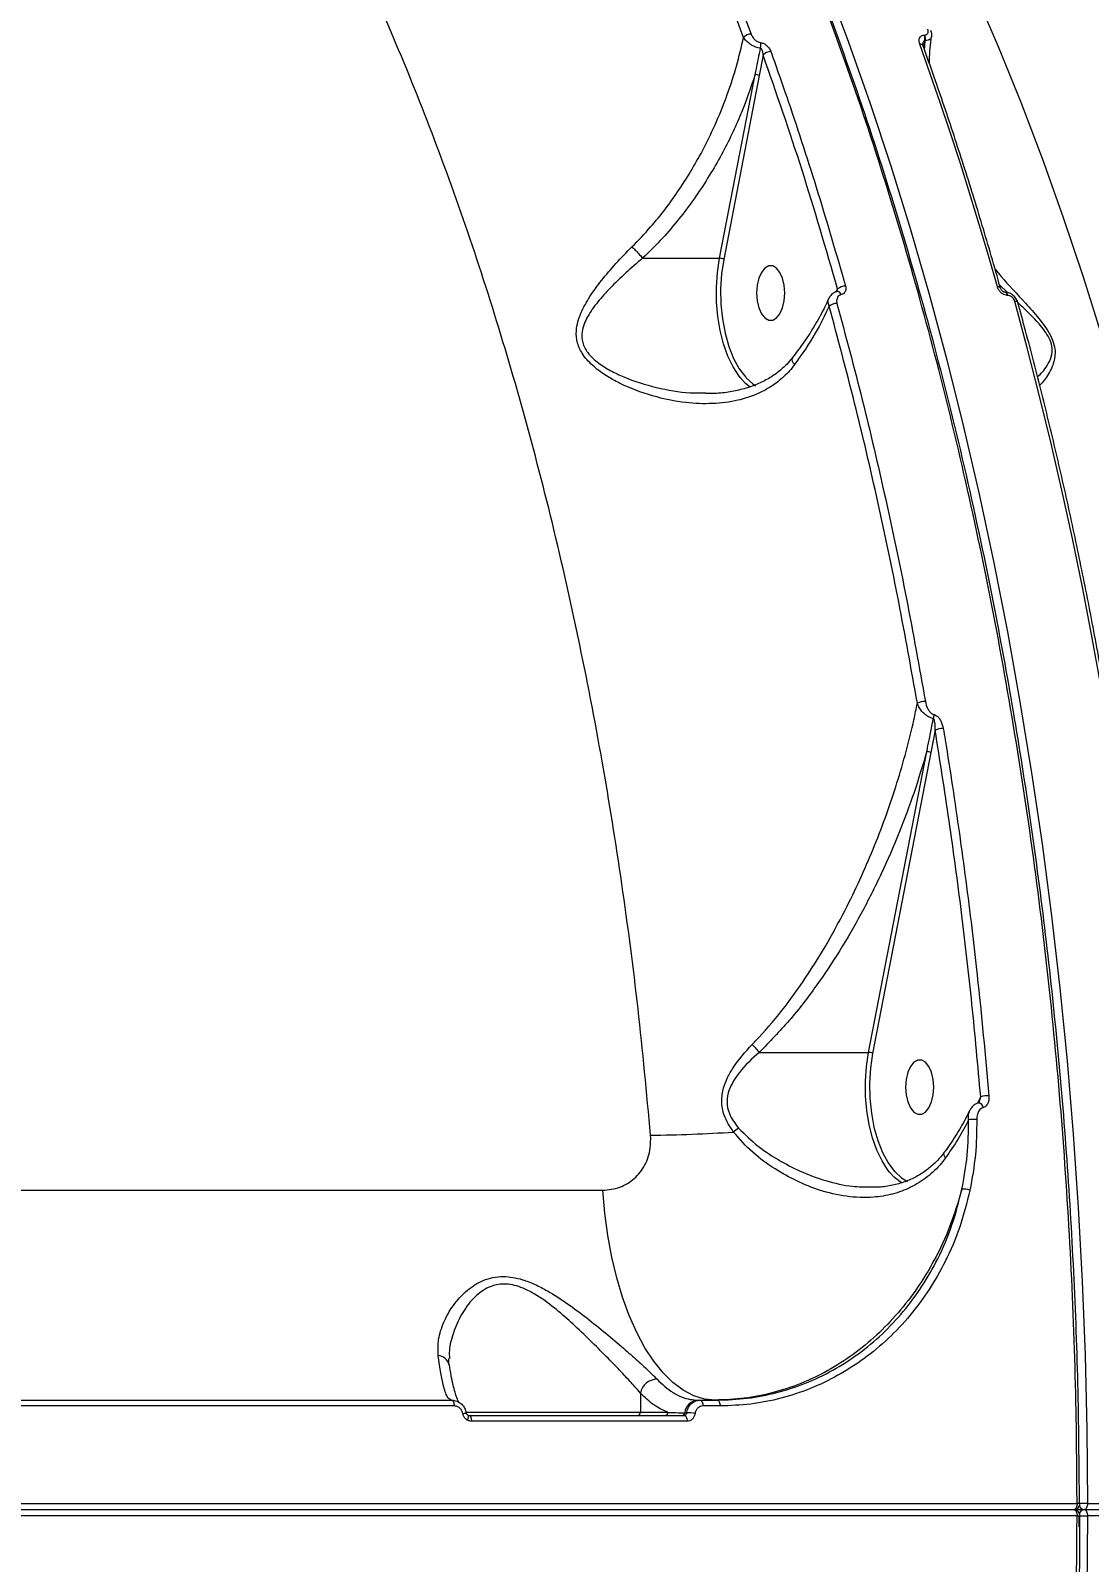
# Model space of a CAD drawing. Header units: millimetres. Extents: x -11024 to 8278, y -7837 to 5770.
# Drawn here: x 2858.8 to 3032.7, y 1054.5 to 1306.3 of the extents above; entities that cross this region are included whole.
import ezdxf

# ---------------------------------------------------------------- set-up
doc = ezdxf.new("R2010")
doc.units = ezdxf.units.MM
for name, color, linetype in [('DIKOM_ОБЪЕКТ', 7, 'Continuous'), ('DIKOM_РАЗМЕР_ЗОНА', 7, 'Continuous'), ('DIKOM_РАЗМЕР_ОБЪЕКТА', 7, 'Continuous')]:
    doc.layers.add(name, color=color, linetype=linetype)
doc.styles.add('style1', font='arial.ttf', dxfattribs={"width": 0.8})
doc.dimstyles.new('1-50', dxfattribs={"dimtxt": 300, "dimasz": 200, "dimexe": 100, "dimexo": 0, "dimgap": 100, "dimtad": 1, "dimtxsty": 'style1', "dimcen": 200, "dimclrd": 7, "dimclre": 7, "dimclrt": 7, "dimadec": 1, "dimazin": 2, "dimtfac": 1, "dimtmove": 0, "dimatfit": 2, "dimfxl": 0, "dimlwd": 25, "dimlwe": 18, "dimarcsym": 0})

# ---------------------------------------------------------------- blocks, each defined once
blk = doc.blocks.new('*D9')
at = {"layer": 'Defpoints', "color": 0, "transparency": 16777216}
for p in [(3740.68, 3707.51), (-8191.56, -3797.25), (-1076.12, -3797.25)]:
    blk.add_point(p, dxfattribs=at)
at = {"layer": 'DIKOM_РАЗМЕР_ОБЪЕКТА', "color": 7, "lineweight": 18, "transparency": 16777216}
for p, q in [((3740.68, 3707.51), (-8291.56, 3707.51)), ((-1076.12, -3797.25), (-8291.56, -3797.25))]:
    blk.add_line(p, q, dxfattribs=at)
at = {"layer": 'DIKOM_РАЗМЕР_ОБЪЕКТА', "color": 7, "lineweight": 25, "transparency": 16777216}
blk.add_line((-8191.56, 3507.51), (-8191.56, -3597.25), dxfattribs=at)
at = {"layer": 'DIKOM_РАЗМЕР_ОБЪЕКТА', "color": 7, "transparency": 16777216}
for points in [[(-8224.9, 3507.51), (-8158.23, 3507.51), (-8191.56, 3707.51)], [(-8224.9, -3597.25), (-8158.23, -3597.25), (-8191.56, -3797.25)]]:
    blk.add_solid(points, dxfattribs=at)
at = {"layer": 'DIKOM_РАЗМЕР_ОБЪЕКТА', "color": 7, "transparency": 16777216, "insert": (-8444.74, -44.87), "char_height": 300, "attachment_point": 5, "rotation": 90, "style": 'style1'}
blk.add_mtext('7500', dxfattribs=at)
blk = doc.blocks.new('*D11')
at = {"layer": 'Defpoints', "color": 0, "transparency": 16777216}
for p in [(3316.13, 5770.14), (-10574.15, -5797.25), (-1580.09, -5797.25)]:
    blk.add_point(p, dxfattribs=at)
at = {"layer": 'DIKOM_РАЗМЕР_ЗОНА', "color": 7, "lineweight": 18, "transparency": 16777216}
for p, q in [((3316.13, 5770.14), (-10674.15, 5770.14)), ((-1580.09, -5797.25), (-10674.15, -5797.25))]:
    blk.add_line(p, q, dxfattribs=at)
at = {"layer": 'DIKOM_РАЗМЕР_ЗОНА', "color": 7, "lineweight": 25, "transparency": 16777216}
blk.add_line((-10574.15, 5570.14), (-10574.15, -5597.25), dxfattribs=at)
at = {"layer": 'DIKOM_РАЗМЕР_ЗОНА', "color": 7, "transparency": 16777216}
for points in [[(-10607.49, 5570.14), (-10540.82, 5570.14), (-10574.15, 5770.14)], [(-10607.49, -5597.25), (-10540.82, -5597.25), (-10574.15, -5797.25)]]:
    blk.add_solid(points, dxfattribs=at)
at = {"layer": 'DIKOM_РАЗМЕР_ЗОНА', "color": 7, "transparency": 16777216, "insert": (-10827.33, -172.99), "char_height": 300, "attachment_point": 5, "rotation": 90, "style": 'style1'}
blk.add_mtext('11500', dxfattribs=at)

msp = doc.modelspace()

# ---------------------------------------------------------------- linework, layer by layer
at = {"layer": 'DIKOM_ОБЪЕКТ', "color": 7, "linetype": 'Continuous', "lineweight": 15}
for p, q in [((3005.697, 1304.678), (3005.503, 1303.572)), ((3005.63, 1305.577), (3005.718, 1305.577)), ((3005.663, 1303.12), (3005.785, 1304.678)), ((3005.785, 1304.678), (3005.697, 1304.678)), ((2979.142, 1302.281), (2978.503, 1298.921)), ((3005.417, 1303.812), (3005.414, 1303.822)), ((2971.991, 1268.878), (2977.834, 1299.097)), ((2978.503, 1298.921), (2972.66, 1268.702)), ((2959.338, 1268.878), (2971.991, 1268.878)), ((3019.304, 1263.245), (3017.982, 1264.516)), ((2991.182, 1263.4), (2991.373, 1263.844)), ((2991.342, 1263.411), (2991.33, 1263.408)), ((3018.88, 1263.301), (3018.852, 1263.301)), ((3019.333, 1262.776), (3019.305, 1262.776)), ((3007.397, 1191.294), (3006.698, 1187.635)), ((2996.461, 1138.337), (3006.028, 1187.811)), ((3006.698, 1187.635), (2997.131, 1138.162)), ((2978.509, 1138.337), (2996.461, 1138.337)), ((3014.434, 1129.997), (3014.884, 1131.046)), ((2474.154, 1115.673), (2952.812, 1115.673)), ((2996.787, 1116.23), (2997.016, 1116.222)), ((2826.564, 1081.171), (2927.944, 1081.171)), ((2958.965, 1082.323), (2958.965, 1079.171)), ((2968.504, 1081.171), (2968.782, 1081.171)), ((2968.782, 1081.171), (2971.614, 1081.171)), ((2928.373, 1080.211), (2826.91, 1080.211)), ((2930.226, 1079.171), (2958.965, 1079.171)), ((2930.345, 1079.087), (2930.351, 1079.084)), ((2930.785, 1078.671), (2966.196, 1078.671)), ((2958.965, 1079.171), (2963.494, 1079.171)), ((2966.268, 1079.087), (2966.596, 1079.087)), ((2972.08, 1080.211), (2969.245, 1080.211)), ((2966.658, 1077.705), (2931.217, 1077.705)), ((2409.384, 1063.171), (3030.207, 1063.171)), ((2409.385, 1064.173), (3030.722, 1064.173)), ((3030.207, 1063.171), (3031.922, 1063.171)), ((3031.922, 1063.171), (3446.791, 1063.171)), ((3032.437, 1064.173), (3447.306, 1064.173)), ((3030.722, 1062.168), (2409.385, 1062.168)), ((3031.061, 1060.367), (3031.065, 1062.171)), ((3447.306, 1062.168), (3032.437, 1062.168))]:
    msp.add_line(p, q, dxfattribs=at)
at = {"layer": 'DIKOM_ОБЪЕКТ', "color": 7, "linetype": 'Continuous', "lineweight": 15, "flags": 128}
for points in [[(2958.766, 1398.931), (2963.31, 1393.992), (2968.46, 1388.013), (2973.515, 1381.732), (2978.468, 1375.154), (2983.316, 1368.287), (2988.053, 1361.135), (2992.676, 1353.706), (2997.18, 1346.007), (3001.562, 1338.045), (3005.816, 1329.827), (3009.939, 1321.361), (3013.927, 1312.654), (3017.776, 1303.716), (3021.484, 1294.553), (3025.045, 1285.176), (3028.458, 1275.592), (3031.718, 1265.81), (3034.824, 1255.84)], [(2989.514, 1314.29), (2993.194, 1304.415), (2996.725, 1294.337), (3000.104, 1284.064), (3003.328, 1273.605), (3006.394, 1262.968), (3009.3, 1252.164), (3012.043, 1241.2), (3014.621, 1230.087), (3017.032, 1218.832), (3019.274, 1207.447), (3021.345, 1195.94), (3023.243, 1184.321), (3024.966, 1172.601), (3026.514, 1160.788), (3027.884, 1148.893), (3029.076, 1136.925), (3030.089, 1124.896), (3030.921, 1112.815), (3031.573, 1100.691), (3032.043, 1088.536), (3032.331, 1076.36), (3032.437, 1064.173)], [(3017.623, 1264.193), (3016.159, 1269.323), (3014.658, 1274.413), (3013.12, 1279.463), (3011.546, 1284.469), (3009.936, 1289.433), (3008.291, 1294.353), (3006.611, 1299.227), (3004.895, 1304.056)], [(2975.44, 1249.202), (2975.185, 1249.527), (2974.204, 1251.039), (2973.349, 1252.813), (2972.637, 1254.812), (2972.084, 1256.992), (2971.702, 1259.306), (2971.5, 1261.704), (2971.48, 1264.133), (2971.645, 1266.542), (2971.991, 1268.878)], [(2972.66, 1268.702), (2972.312, 1266.309), (2972.159, 1263.84), (2972.205, 1261.355), (2972.449, 1258.914), (2972.885, 1256.575), (2973.502, 1254.396), (2974.285, 1252.429), (2975.216, 1250.721), (2976.272, 1249.314), (2976.36, 1249.217)], [(2978.075, 1263.171), (2978.169, 1261.903), (2978.443, 1260.738), (2978.875, 1259.77), (2979.43, 1259.077), (2980.063, 1258.717), (2980.722, 1258.717), (2981.355, 1259.077), (2981.91, 1259.77), (2982.342, 1260.738), (2982.616, 1261.903), (2982.71, 1263.171), (2982.616, 1264.438), (2982.342, 1265.604), (2981.91, 1266.571), (2981.355, 1267.264), (2980.722, 1267.625), (2980.063, 1267.625), (2979.43, 1267.264), (2978.875, 1266.571), (2978.443, 1265.604), (2978.169, 1264.438), (2978.075, 1263.171)], [(2991.98, 1262.906), (2991.872, 1263.1), (2991.744, 1263.255), (2991.604, 1263.361), (2991.461, 1263.413), (2991.342, 1263.411)], [(3034.645, 1198.625), (3033.17, 1206.758), (3031.609, 1214.83), (3029.963, 1222.838), (3028.232, 1230.779), (3026.419, 1238.65), (3024.522, 1246.446), (3022.543, 1254.165), (3020.483, 1261.804)], [(3020.993, 1261.597), (3020.989, 1261.611), (3020.945, 1261.677), (3020.87, 1261.731), (3020.765, 1261.771), (3020.635, 1261.795), (3020.483, 1261.804)], [(2977.026, 1247.688), (2976.268, 1248.312), (2975.44, 1249.202)], [(2976.36, 1249.217), (2977.428, 1248.242), (2977.886, 1247.929)], [(2999.911, 1118.662), (2999.655, 1118.987), (2998.675, 1120.498), (2997.82, 1122.272), (2997.108, 1124.271), (2996.555, 1126.451), (2996.173, 1128.765), (2995.97, 1131.163), (2995.951, 1133.593), (2996.116, 1136.002), (2996.461, 1138.337)], [(2997.131, 1138.162), (2996.783, 1135.768), (2996.63, 1133.3), (2996.676, 1130.814), (2996.92, 1128.373), (2997.356, 1126.034), (2997.973, 1123.855), (2998.756, 1121.888), (2999.687, 1120.181), (3000.743, 1118.773), (3000.831, 1118.676)], [(3002.546, 1132.63), (3002.64, 1131.362), (3002.914, 1130.197), (3003.346, 1129.229), (3003.901, 1128.537), (3004.534, 1128.176), (3005.193, 1128.176), (3005.826, 1128.537), (3006.381, 1129.229), (3006.813, 1130.197), (3007.087, 1131.362), (3007.181, 1132.63), (3007.087, 1133.898), (3006.813, 1135.063), (3006.381, 1136.031), (3005.826, 1136.723), (3005.193, 1137.084), (3004.534, 1137.084), (3003.901, 1136.723), (3003.346, 1136.031), (3002.914, 1135.063), (3002.64, 1133.898), (3002.546, 1132.63)], [(3014.563, 1130.058), (3014.617, 1130.065), (3014.62, 1130.065)], [(3001.898, 1116.882), (3000.739, 1117.772), (2999.911, 1118.662)], [(3000.831, 1118.676), (3001.899, 1117.701), (3002.839, 1117.12)], [(2971.274, 1081.171), (2969.496, 1081.353), (2967.734, 1081.898), (2966.005, 1082.802), (2964.324, 1084.055), (2962.706, 1085.647), (2961.166, 1087.563), (2959.718, 1089.785), (2958.376, 1092.294), (2957.152, 1095.066), (2956.056, 1098.075), (2955.099, 1101.296), (2954.289, 1104.697), (2953.634, 1108.249), (2953.14, 1111.919), (2952.812, 1115.673)], [(2927.944, 1081.171), (2928.026, 1081.152), (2928.104, 1081.098), (2928.177, 1081.011), (2928.242, 1080.892), (2928.295, 1080.747), (2928.336, 1080.581), (2928.362, 1080.4), (2928.373, 1080.211)], [(2968.782, 1081.171), (2968.87, 1081.152), (2968.955, 1081.098), (2969.034, 1081.011), (2969.103, 1080.892), (2969.161, 1080.747), (2969.205, 1080.581), (2969.233, 1080.4), (2969.245, 1080.211)], [(2971.614, 1081.171), (2971.703, 1081.152), (2971.788, 1081.098), (2971.867, 1081.011), (2971.937, 1080.892), (2971.995, 1080.747), (2972.039, 1080.581), (2972.068, 1080.4), (2972.08, 1080.211)], [(2930.575, 1078.731), (2930.628, 1078.695), (2930.665, 1078.633), (2930.686, 1078.549), (2930.689, 1078.444), (2930.675, 1078.321), (2930.644, 1078.184), (2930.597, 1078.038), (2930.535, 1077.886)], [(2930.785, 1078.671), (2930.868, 1078.652), (2930.947, 1078.598), (2931.021, 1078.509), (2931.086, 1078.39), (2931.139, 1078.244), (2931.18, 1078.077), (2931.206, 1077.895), (2931.217, 1077.705)], [(2966.196, 1078.671), (2966.284, 1078.652), (2966.369, 1078.598), (2966.448, 1078.509), (2966.517, 1078.39), (2966.575, 1078.244), (2966.618, 1078.077), (2966.646, 1077.895), (2966.658, 1077.705)], [(3030.722, 1064.173), (3030.712, 1063.978), (3030.683, 1063.79), (3030.635, 1063.616), (3030.571, 1063.464), (3030.493, 1063.34), (3030.404, 1063.247), (3030.308, 1063.19), (3030.207, 1063.171)], [(3030.207, 1063.171), (3030.308, 1063.151), (3030.404, 1063.094), (3030.493, 1063.002), (3030.571, 1062.877), (3030.635, 1062.725), (3030.683, 1062.552), (3030.712, 1062.364), (3030.722, 1062.168)], [(3032.437, 1064.173), (3032.427, 1063.978), (3032.398, 1063.79), (3032.351, 1063.616), (3032.287, 1063.464), (3032.209, 1063.34), (3032.119, 1063.247), (3032.023, 1063.19), (3031.922, 1063.171)], [(3031.922, 1063.171), (3032.023, 1063.151), (3032.119, 1063.094), (3032.209, 1063.002), (3032.287, 1062.877), (3032.351, 1062.725), (3032.398, 1062.552), (3032.427, 1062.364), (3032.437, 1062.168)], [(3032.437, 1062.168), (3032.331, 1049.981)]]:
    msp.add_lwpolyline(points, dxfattribs=at)
at = {"layer": 'DIKOM_ОБЪЕКТ', "color": 7, "linetype": 'Continuous', "lineweight": 15}
for centre, radius, start, end in [((2977.194, 1304), 1.743, 90.82964, 136.85722), ((3003.917, 1304.997), 1.808, 349.81569, 18.70297), ((3004.002, 1304.997), 1.811, 349.84116, 18.67749), ((2976.653, 1303.983), 2.139, 344.44732, 9.20294), ((2980.428, 1301.118), 1.734, 90.49479, 137.87218), ((3004.976, 1303.543), 0.52, 32.46975, 98.90846), ((2977.849, 1297.79), 1.307, 59.9403, 90.64691), ((2972.004, 1267.567), 1.311, 59.99298, 90.60425), ((2992.672, 1262.321), 2.002, 89.9909, 130.47246), ((3017.716, 1263.69), 0.511, 35.13345, 100.45397), ((3018.718, 1262.725), 0.589, 4.97364, 77.57497), ((3018.737, 1262.721), 0.598, 5.31038, 75.81499), ((2991.281, 1259.394), 2.062, 90.22937, 128.62835), ((3005.785, 1193.065), 2.957, 89.8246, 116.14638), ((3005.048, 1193.912), 2.184, 341.3741, 358.86257), ((3008.71, 1188.629), 2.971, 89.53187, 116.23199), ((3006.042, 1186.5), 1.311, 59.96607, 90.593), ((2996.476, 1137.028), 1.31, 59.97181, 90.62542), ((3016.203, 1125.757), 5.451, 89.62096, 104.00337), ((3014.318, 1129.142), 0.971, 5.83541, 71.87525), ((3003.716, 1087.267), 48.07, 126.52554, 127.8083), ((3013.825, 1122.717), 4.608, 84.7826, 101.47167), ((2958.039, 1370.801), 246.09, 270.60868, 273.77645), ((3012.064, 1112.903), 2.965, 69.22603, 95.06172), ((2925.489, 1086.398), 2.148, 14.82836, 83.31326), ((2961.757, 1081.761), 2.848, 91.08019, 168.61335), ((2968.599, 1078.827), 2.345, 92.32153, 173.63797), ((2929.459, 1081.731), 2.793, 276.9311, 288.64131), ((2958.487, 1079.148), 0.478, 272.90477, 2.67855), ((2963.017, 1079.148), 0.478, 272.90604, 2.70726), ((2965.802, 1079.139), 0.469, 272.31133, 353.64074), ((2966.696, 1072.936), 6.152, 78.21016, 90.92533), ((3030.207, 1064.171), 1, 270, 0.07043), ((3030.207, 1062.171), 1, 359.92957, 90), ((3030.887, 1032.804), 31.369, 89.41583, 90.30289), ((3032.312, 741.038), 323.135, 89.97791, 90.2212), ((3031.962, 1062.302), 0.869, 92.65892, 163.2092), ((3031.963, 1064.039), 0.87, 196.91493, 267.32315), ((3030.852, 1107.953), 45.785, 269.83697, 270.44444), ((3032.466, 1473.479), 411.31, 269.80487, 269.99601)]:
    msp.add_arc(centre, radius, start, end, dxfattribs=at)
for points, knots in [([(3030.722, 1064.173), (3030.693, 1068.751), (3030.616, 1081.086), (3029.94, 1101.153), (3028.533, 1124.277), (3026.44, 1147.436), (3023.653, 1170.549), (3020.16, 1193.533), (3016.039, 1215.882), (3011.32, 1237.535), (3006.043, 1258.446), (3000.123, 1278.956), (2993.552, 1298.975), (2986.337, 1318.419), (2978.639, 1336.86), (2970.494, 1354.259), (2961.95, 1370.6), (2952.866, 1386.149), (2943.253, 1400.816), (2933.131, 1414.527), (2922.845, 1426.834), (2912.453, 1437.773), (2902.01, 1447.401), (2891.223, 1456.027), (2880.106, 1463.51), (2870.373, 1469.121), (2864.329, 1471.717), (2862.149, 1472.653)], [0, 0, 0, 0, 0.0243023, 0.065474, 0.1066777, 0.1478492, 0.1902168, 0.2326193, 0.2749866, 0.3161585, 0.357362, 0.3985338, 0.4409013, 0.4833035, 0.5256711, 0.5668429, 0.6080463, 0.6492182, 0.6915858, 0.7339878, 0.7763554, 0.816045, 0.8557626, 0.895452, 0.9362088, 0.9769962, 1, 1, 1, 1]), ([(2960.654, 1124.725), (2960.007, 1131.665), (2958.712, 1145.55), (2956.016, 1166.071), (2952.75, 1186.487), (2948.84, 1206.701), (2944.302, 1226.643), (2939.232, 1245.872), (2933.658, 1264.339), (2927.624, 1282.013), (2921.028, 1299.181), (2913.87, 1315.761), (2906.162, 1331.679), (2898.072, 1346.59), (2889.634, 1360.465), (2880.893, 1373.301), (2871.707, 1385.302), (2862.09, 1396.39), (2852.065, 1406.505), (2841.845, 1415.428), (2831.47, 1423.157), (2820.98, 1429.713), (2810.21, 1435.202), (2799.187, 1439.545), (2787.94, 1442.746), (2776.709, 1444.576), (2768.845, 1445.325), (2764.77, 1445.132), (2764.391, 1445.115)], [0, 0, 0, 0, 0.0392431, 0.0785159, 0.1177588, 0.1581425, 0.1985589, 0.2389425, 0.2781875, 0.3174626, 0.3567077, 0.3970917, 0.4375085, 0.4778925, 0.5171659, 0.5564698, 0.5957433, 0.6361546, 0.6765987, 0.7170099, 0.7563482, 0.7957164, 0.8350549, 0.8755303, 0.9160385, 0.9565143, 0.9959508, 1, 1, 1, 1]), ([(2949.235, 1391.398), (2950.496, 1389.509), (2954.963, 1382.809), (2962.19, 1370.243), (2970.876, 1353.79), (2979.031, 1336.379), (2986.662, 1318.1), (2993.76, 1298.982), (3000.309, 1279.095), (3006.28, 1258.533), (3011.644, 1237.391), (3016.077, 1217.097), (3019.699, 1197.803), (3022.638, 1179.622), (3025.151, 1161.201), (3027.254, 1142.366), (3028.924, 1123.141), (3030.132, 1103.557), (3030.901, 1083.883), (3031.01, 1070.739), (3031.064, 1064.171)], [0, 0, 0, 0, 0.02464174, 0.08736884, 0.14999482, 0.21242456, 0.27485417, 0.33748108, 0.40020752, 0.46293456, 0.52556125, 0.58799095, 0.6385767, 0.68921561, 0.73985365, 0.79043949, 0.84280107, 0.89521955, 0.94763883, 1, 1, 1, 1]), ([(2946.957, 1372.389), (2949.714, 1367.32), (2955.227, 1357.181), (2962.981, 1340.857), (2970.372, 1323.8), (2974.903, 1311.762), (2977.168, 1305.743)], [0, 0, 0, 0, 0.2485944, 0.4971898, 0.7485971, 1, 1, 1, 1]), ([(2975.922, 1305.192), (2973.687, 1311.131), (2969.218, 1323.009), (2961.88, 1339.977), (2954.122, 1356.341), (2948.56, 1366.573), (2945.779, 1371.69)], [0, 0, 0, 0, 0.24859456, 0.49718977, 0.74859333, 1, 1, 1, 1]), ([(2957.59, 1270.77), (2958.624, 1271.839), (2961.442, 1274.752), (2965.505, 1280.154), (2969.007, 1286.057), (2971.529, 1291.346), (2973.319, 1295.856), (2974.828, 1300.479), (2975.557, 1303.621), (2975.922, 1305.192)], [0, 0, 0, 0, 0.1128032, 0.3073779, 0.5062367, 0.628031, 0.7498299, 0.8749185, 1, 1, 1, 1]), ([(2978.714, 1303.41), (2978.462, 1303.459), (2977.969, 1303.556), (2977.202, 1303.926), (2976.503, 1304.435), (2976.102, 1304.893), (2975.947, 1305.15), (2975.922, 1305.192)], [0, 0, 0, 0, 0.22339495, 0.43765349, 0.68500994, 0.94887104, 1, 1, 1, 1]), ([(2977.168, 1305.743), (2977.266, 1305.533), (2977.439, 1305.164), (2977.87, 1304.727), (2978.314, 1304.433), (2978.614, 1304.361), (2978.764, 1304.325)], [0, 0, 0, 0, 0.3292788, 0.5797302, 0.7886215, 1, 1, 1, 1]), ([(3004.895, 1304.056), (3004.885, 1304.084), (3004.814, 1304.291), (3004.757, 1304.647), (3004.825, 1305.058), (3005.004, 1305.348), (3005.27, 1305.539), (3005.51, 1305.565), (3005.63, 1305.577)], [0, 0, 0, 0, 0.0391709, 0.2872556, 0.4951766, 0.6710038, 0.8352871, 1, 1, 1, 1]), ([(3005.697, 1304.678), (3005.675, 1304.675), (3005.631, 1304.669), (3005.549, 1304.611), (3005.462, 1304.481), (3005.396, 1304.302), (3005.377, 1304.17), (3005.369, 1304.116)], [0, 0, 0, 0, 0.10308154, 0.20456847, 0.45403193, 0.77811765, 1, 1, 1, 1]), ([(3005.718, 1305.577), (3005.796, 1305.585), (3005.952, 1305.601), (3006.124, 1305.724), (3006.236, 1305.909), (3006.276, 1306.168), (3006.238, 1306.393), (3006.192, 1306.524), (3006.186, 1306.543)], [0, 0, 0, 0, 0.1673364, 0.3344655, 0.5091357, 0.7131053, 0.9577343, 1, 1, 1, 1]), ([(3006.807, 1305.366), (3006.8, 1305.294), (3006.782, 1305.118), (3006.58, 1304.903), (3006.25, 1304.727), (3005.941, 1304.694), (3005.785, 1304.678)], [0, 0, 0, 0, 0.1875591, 0.457513, 0.7258276, 1, 1, 1, 1]), ([(3006.456, 1300.886), (3006.459, 1301.083), (3006.484, 1302.562), (3006.657, 1304.063), (3006.808, 1305.366)], [0, 0, 0, 0, 0.1329342, 1, 1, 1, 1]), ([(3006.823, 1305.37), (3006.826, 1305.383), (3006.879, 1305.581), (3006.839, 1305.911), (3006.722, 1306.196), (3006.679, 1306.303)], [0, 0, 0, 0, 0.0412497, 0.6436433, 1, 1, 1, 1]), ([(2977.834, 1299.097), (2977.9, 1299.409), (2978.202, 1300.844), (2978.489, 1302.283), (2978.714, 1303.41)], [0, 0, 0, 0, 0.2174524, 1, 1, 1, 1]), ([(2979.142, 1302.281), (2979.128, 1302.44), (2979.103, 1302.715), (2979, 1303.061), (2978.89, 1303.27), (2978.791, 1303.375), (2978.737, 1303.399), (2978.714, 1303.41)], [0, 0, 0, 0, 0.3756554, 0.6516179, 0.8443368, 0.9348767, 1, 1, 1, 1]), ([(2978.764, 1304.325), (2978.923, 1304.286), (2979.237, 1304.209), (2979.704, 1303.895), (2980.114, 1303.462), (2980.327, 1303.084), (2980.404, 1302.875), (2980.413, 1302.852)], [0, 0, 0, 0, 0.214734, 0.4260082, 0.6817606, 0.964195, 1, 1, 1, 1]), ([(2991.373, 1263.844), (2989.47, 1270.401), (2985.661, 1283.534), (2981.317, 1296.026), (2979.142, 1302.281)], [0, 0, 0, 0, 0.4992731, 1, 1, 1, 1]), ([(2980.413, 1302.852), (2980.608, 1302.304), (2981.586, 1299.563), (2984.235, 1291.919), (2988.219, 1279.724), (2991.187, 1269.46), (2992.672, 1264.323)], [0, 0, 0, 0, 0.0441421, 0.2207237, 0.6100197, 1, 1, 1, 1]), ([(3005.428, 1303.816), (3005.407, 1303.866), (3005.353, 1303.995), (3005.363, 1304.109), (3005.362, 1304.109), (3005.361, 1304.108)], [0, 0, 0, 0, 0.3302107, 0.849195, 1, 1, 1, 1]), ([(3018.134, 1263.984), (3017.631, 1265.755), (3016.175, 1270.89), (3013.656, 1279.272), (3010.529, 1289.068), (3007.767, 1297.235), (3006.026, 1302.107), (3005.414, 1303.822)], [0, 0, 0, 0, 0.1293248, 0.3750444, 0.6207778, 0.866516, 1, 1, 1, 1]), ([(2977.834, 1299.097), (2977.049, 1296.804), (2975.469, 1292.185), (2972.099, 1285.305), (2967.886, 1278.532), (2963.507, 1272.987), (2960.447, 1269.971), (2959.338, 1268.878)], [0, 0, 0, 0, 0.206182, 0.4154267, 0.6401068, 0.8696024, 1, 1, 1, 1]), ([(2984.301, 1251.396), (2984.233, 1251.308), (2983.632, 1250.517), (2982.335, 1249.141), (2980.184, 1247.544), (2977.718, 1246.316), (2974.608, 1245.355), (2970.819, 1244.877), (2966.083, 1245.079), (2960.893, 1246.134), (2956.523, 1247.779), (2953.377, 1249.52), (2951.281, 1251.023), (2949.553, 1252.824), (2948.53, 1254.924), (2948.328, 1257.308), (2949.102, 1259.902), (2950.625, 1262.612), (2952.602, 1265.314), (2954.923, 1268.045), (2956.697, 1269.858), (2957.59, 1270.77)], [0, 0, 0, 0, 0.0056299, 0.0501947, 0.0960214, 0.1433432, 0.1917776, 0.2623061, 0.3349973, 0.4257372, 0.5191901, 0.5587298, 0.5987853, 0.6438223, 0.6799324, 0.716075, 0.7691293, 0.8232017, 0.8784504, 0.9388524, 1, 1, 1, 1]), ([(2957.59, 1270.77), (2957.622, 1270.739), (2957.846, 1270.53), (2958.282, 1270.095), (2958.869, 1269.455), (2959.176, 1269.073), (2959.329, 1268.881)], [0, 0, 0, 0, 0.0544551, 0.3767707, 0.6883634, 1, 1, 1, 1]), ([(2959.329, 1268.881), (2959.328, 1268.88), (2958.372, 1268.104), (2956.545, 1266.468), (2954.074, 1264.088), (2951.914, 1261.728), (2950.239, 1259.376), (2949.277, 1257.109), (2949.356, 1254.996), (2950.338, 1253.15), (2952.043, 1251.619), (2954.104, 1250.351), (2957.246, 1248.891), (2961.602, 1247.534), (2966.18, 1246.732), (2968.876, 1246.739), (2969.728, 1246.742)], [0, 0, 0, 0, 0.0001177, 0.0884787, 0.1768431, 0.2547055, 0.3323507, 0.404167, 0.4511127, 0.4979209, 0.5584854, 0.6144422, 0.6705265, 0.8043354, 0.9381969, 1, 1, 1, 1]), ([(2959.338, 1268.878), (2959.336, 1268.878), (2959.334, 1268.878), (2959.331, 1268.88), (2959.33, 1268.881), (2959.329, 1268.881)], [0, 0, 0, 0, 0.4610784, 0.8162047, 1, 1, 1, 1]), ([(3017.242, 1267.108), (3017.575, 1266.704), (3019.07, 1264.887), (3021.609, 1262.239), (3024.081, 1259.461), (3025.472, 1257.665), (3026.392, 1256.21), (3027.004, 1254.684), (3027.198, 1253.018), (3026.945, 1251.879), (3026.362, 1250.339), (3025.574, 1249.07), (3024.837, 1248.28), (3024.578, 1248.003)], [0, 0, 0, 0, 0.0632624, 0.2840897, 0.4012144, 0.4605567, 0.5217835, 0.5807896, 0.6397433, 0.7316661, 0.7562112, 0.9144026, 1, 1, 1, 1]), ([(2992.672, 1264.323), (2992.684, 1264.276), (2992.737, 1264.068), (2992.745, 1263.713), (2992.611, 1263.323), (2992.357, 1263.029), (2992.106, 1262.947), (2991.98, 1262.906)], [0, 0, 0, 0, 0.0733489, 0.3226519, 0.5551509, 0.7773904, 1, 1, 1, 1]), ([(3019.305, 1262.776), (3019.239, 1262.779), (3019.025, 1262.79), (3018.631, 1262.926), (3018.184, 1263.245), (3017.812, 1263.688), (3017.686, 1264.025), (3017.623, 1264.193)], [0, 0, 0, 0, 0.0931766, 0.3038902, 0.530214, 0.7651423, 1, 1, 1, 1]), ([(2989.933, 1262.319), (2989.664, 1261.727), (2988.953, 1260.16), (2987.504, 1257.625), (2985.797, 1254.953), (2984.523, 1253.286), (2983.968, 1252.56)], [0, 0, 0, 0, 0.1798382, 0.476021, 0.7716141, 1, 1, 1, 1]), ([(2989.994, 1261.004), (2989.969, 1261.075), (2989.859, 1261.383), (2989.796, 1261.854), (2989.93, 1262.171), (2989.983, 1262.298)], [0, 0, 0, 0, 0.15180407, 0.66008835, 1, 1, 1, 1]), ([(2991.343, 1263.401), (2991.312, 1263.398), (2991.008, 1263.369), (2990.518, 1263.071), (2990.088, 1262.654), (2989.998, 1262.36), (2989.983, 1262.309)], [0, 0, 0, 0, 0.0502595, 0.4929376, 0.9118822, 1, 1, 1, 1]), ([(2991.98, 1262.906), (2991.853, 1262.864), (2991.599, 1262.78), (2991.34, 1262.481), (2991.202, 1262.085), (2991.208, 1261.72), (2991.261, 1261.505), (2991.273, 1261.456)], [0, 0, 0, 0, 0.2211193, 0.4418702, 0.6745313, 0.9250457, 1, 1, 1, 1]), ([(2991.279, 1263.371), (2991.298, 1263.416), (2991.35, 1263.54), (2991.37, 1263.705), (2991.372, 1263.818), (2991.373, 1263.844)], [0, 0, 0, 0, 0.3057397, 0.8405907, 1, 1, 1, 1]), ([(3018.846, 1263.302), (3018.838, 1263.302), (3018.821, 1263.301), (3018.736, 1263.321), (3018.618, 1263.373), (3018.48, 1263.466), (3018.338, 1263.604), (3018.216, 1263.775), (3018.15, 1263.916), (3018.138, 1263.973), (3018.137, 1263.982)], [0, 0, 0, 0, 0.092056, 0.2057743, 0.318963, 0.4538382, 0.6001927, 0.7736858, 0.9658787, 1, 1, 1, 1]), ([(3020.979, 1261.595), (3020.967, 1261.652), (3020.904, 1261.953), (3020.576, 1262.476), (3019.991, 1263.001), (3019.377, 1263.282), (3019.011, 1263.275), (3018.882, 1263.273)], [0, 0, 0, 0, 0.0617654, 0.3256292, 0.6140435, 0.8635185, 1, 1, 1, 1]), ([(3020.483, 1261.804), (3020.44, 1261.918), (3020.355, 1262.148), (3020.101, 1262.452), (3019.795, 1262.672), (3019.524, 1262.766), (3019.377, 1262.774), (3019.333, 1262.776)], [0, 0, 0, 0, 0.2335138, 0.4672944, 0.6954993, 0.9087332, 1, 1, 1, 1]), ([(3024.213, 1249.413), (3024.284, 1249.469), (3024.927, 1249.978), (3025.618, 1250.88), (3026.351, 1252.25), (3026.693, 1253.236), (3026.583, 1254.738), (3026.016, 1256.069), (3025.18, 1257.284), (3024.487, 1258.095), (3023.381, 1259.308), (3022.246, 1260.418), (3021.251, 1261.373), (3020.967, 1261.646)], [0, 0, 0, 0, 0.0294632, 0.2662191, 0.3016021, 0.431051, 0.51114, 0.5909223, 0.6673896, 0.7443556, 0.7607084, 0.9318381, 1, 1, 1, 1]), ([(3035.142, 1198.476), (3034.802, 1200.386), (3033.817, 1205.925), (3032.067, 1215.013), (3029.846, 1225.696), (3027.472, 1236.256), (3024.949, 1246.684), (3022.769, 1255.115), (3021.417, 1260.051), (3020.993, 1261.597)], [0, 0, 0, 0, 0.0879764, 0.2551284, 0.4222908, 0.5894527, 0.7566178, 0.923786, 1, 1, 1, 1]), ([(2989.994, 1261.004), (2989.277, 1259.515), (2987.708, 1256.26), (2985.499, 1253.107), (2984.301, 1251.396)], [0, 0, 0, 0, 0.4574429, 1, 1, 1, 1]), ([(3004.482, 1195.72), (3003.484, 1201.303), (3001.488, 1212.47), (2998.021, 1228.924), (2994.238, 1245.16), (2991.409, 1255.723), (2989.994, 1261.004)], [0, 0, 0, 0, 0.2490962, 0.4981945, 0.7490978, 1, 1, 1, 1]), ([(2991.273, 1261.456), (2992.681, 1256.2), (2995.497, 1245.69), (2999.283, 1229.46), (3002.771, 1212.932), (3004.786, 1201.659), (3005.794, 1196.022)], [0, 0, 0, 0, 0.2490964, 0.4981938, 0.7490968, 1, 1, 1, 1]), ([(2983.959, 1252.583), (2983.723, 1252.275), (2983.076, 1251.433), (2981.773, 1250.274), (2980.077, 1249.088), (2978.144, 1248.121), (2976.012, 1247.393), (2973.674, 1246.887), (2971.562, 1246.626), (2970.208, 1246.641), (2969.722, 1246.647)], [0, 0, 0, 0, 0.0728884, 0.1991433, 0.3321513, 0.4701667, 0.6123014, 0.7567779, 0.9127111, 1, 1, 1, 1]), ([(2984.301, 1251.396), (2984.279, 1251.426), (2984.143, 1251.616), (2983.952, 1251.969), (2983.86, 1252.351), (2983.968, 1252.488), (2984.012, 1252.543)], [0, 0, 0, 0, 0.0592231, 0.3797322, 0.7481466, 1, 1, 1, 1]), ([(2977.332, 1139.639), (2977.501, 1139.813), (2979.216, 1141.581), (2982.298, 1145.171), (2986.25, 1150.65), (2989.799, 1156.408), (2993.666, 1163.607), (2997.616, 1172.327), (3001.272, 1182.596), (3003.387, 1190.442), (3004.296, 1194.821), (3004.482, 1195.72)], [0, 0, 0, 0, 0.0115163, 0.1169969, 0.2229779, 0.329241, 0.4351003, 0.6083245, 0.7820017, 0.9552809, 1, 1, 1, 1]), ([(3007.118, 1193.214), (3007.071, 1193.223), (3006.853, 1193.263), (3006.409, 1193.425), (3005.798, 1193.811), (3005.131, 1194.469), (3004.699, 1195.149), (3004.526, 1195.604), (3004.482, 1195.72)], [0, 0, 0, 0, 0.0398278, 0.1864756, 0.3715154, 0.5854848, 0.8948813, 1, 1, 1, 1]), ([(3005.794, 1196.022), (3005.891, 1195.629), (3006.036, 1195.044), (3006.46, 1194.384), (3006.804, 1194.048), (3007.071, 1193.907), (3007.204, 1193.875), (3007.232, 1193.868)], [0, 0, 0, 0, 0.44561512, 0.66230785, 0.83647686, 0.96568815, 1, 1, 1, 1]), ([(3007.232, 1193.868), (3007.261, 1193.861), (3007.399, 1193.827), (3007.678, 1193.678), (3008.04, 1193.322), (3008.484, 1192.627), (3008.635, 1192.01), (3008.734, 1191.6)], [0, 0, 0, 0, 0.0349496, 0.1620129, 0.3362558, 0.5591745, 1, 1, 1, 1]), ([(3006.028, 1187.811), (3006.093, 1188.123), (3006.416, 1189.684), (3006.777, 1191.486), (3007.071, 1192.975), (3007.118, 1193.214)], [0, 0, 0, 0, 0.1734646, 0.8675161, 1, 1, 1, 1]), ([(3007.397, 1191.294), (3007.405, 1191.635), (3007.416, 1192.133), (3007.339, 1192.723), (3007.265, 1193.009), (3007.192, 1193.143), (3007.15, 1193.193), (3007.127, 1193.208), (3007.118, 1193.214)], [0, 0, 0, 0, 0.5066395, 0.7402656, 0.8952654, 0.9534842, 0.9811007, 1, 1, 1, 1]), ([(3014.884, 1131.046), (3014.426, 1136.124), (3013.51, 1146.281), (3011.763, 1161.403), (3009.765, 1176.437), (3008.186, 1186.342), (3007.397, 1191.294)], [0, 0, 0, 0, 0.2493141, 0.498627, 0.7493135, 1, 1, 1, 1]), ([(3008.734, 1191.6), (3008.839, 1190.965), (3009.362, 1187.79), (3010.664, 1179.499), (3012.481, 1166.627), (3014.542, 1149.695), (3015.632, 1137.821), (3016.239, 1131.208)], [0, 0, 0, 0, 0.03216618, 0.16083592, 0.41820725, 0.67595453, 1, 1, 1, 1]), ([(3006.028, 1187.811), (3005.356, 1185.558), (3004.013, 1181.054), (3001.494, 1174.338), (2998.609, 1167.679), (2995.365, 1161.237), (2991.81, 1155.077), (2987.885, 1149.19), (2983.536, 1143.487), (2980.184, 1140.053), (2978.509, 1138.337)], [0, 0, 0, 0, 0.12574383, 0.25149082, 0.37946199, 0.50742444, 0.62856054, 0.74966762, 0.87489396, 1, 1, 1, 1]), ([(2974.248, 1125.246), (2973.671, 1126.14), (2972.673, 1127.686), (2972.223, 1130.278), (2972.541, 1132.395), (2973.273, 1134.232), (2974.693, 1136.716), (2976.222, 1138.41), (2977.332, 1139.639)], [0, 0, 0, 0, 0.1914537, 0.3312499, 0.4704767, 0.5823667, 0.6969267, 1, 1, 1, 1]), ([(2978.501, 1138.34), (2978.5, 1138.339), (2977.315, 1137.313), (2975.789, 1135.841), (2974.252, 1133.683), (2973.464, 1132.104), (2973.081, 1130.245), (2973.532, 1127.951), (2974.524, 1126.655), (2975.105, 1125.896)], [0, 0, 0, 0, 0.0003189, 0.3168657, 0.4308549, 0.5444448, 0.6783336, 0.8113811, 1, 1, 1, 1]), ([(2977.332, 1139.639), (2977.362, 1139.609), (2977.576, 1139.391), (2978.009, 1138.934), (2978.329, 1138.548), (2978.501, 1138.34)], [0, 0, 0, 0, 0.06999679, 0.50061988, 1, 1, 1, 1]), ([(2978.509, 1138.337), (2978.508, 1138.337), (2978.505, 1138.337), (2978.502, 1138.339), (2978.501, 1138.34), (2978.501, 1138.34)], [0, 0, 0, 0, 0.4625723, 0.8270261, 1, 1, 1, 1]), ([(3014.643, 1130.235), (3014.669, 1130.29), (3014.773, 1130.516), (3014.837, 1130.794), (3014.877, 1131.01), (3014.884, 1131.046)], [0, 0, 0, 0, 0.21036418, 0.86808228, 1, 1, 1, 1]), ([(3016.239, 1131.208), (3016.242, 1131.154), (3016.265, 1130.828), (3016.204, 1130.286), (3015.96, 1129.733), (3015.649, 1129.379), (3015.406, 1129.287), (3015.284, 1129.241)], [0, 0, 0, 0, 0.0638539, 0.3885408, 0.6456199, 0.8222544, 1, 1, 1, 1]), ([(3013.06, 1128.795), (3012.902, 1128.459), (3012.303, 1127.18), (3010.975, 1124.968), (3009.744, 1123.018), (3008.984, 1122.032), (3008.927, 1121.958)], [0, 0, 0, 0, 0.1462031, 0.5558152, 0.9665415, 1, 1, 1, 1]), ([(3012.909, 1127.233), (3012.872, 1127.625), (3012.819, 1128.194), (3013.054, 1128.628), (3013.127, 1128.763)], [0, 0, 0, 0, 0.68945771, 1, 1, 1, 1]), ([(3014.566, 1130.048), (3014.367, 1129.985), (3013.951, 1129.854), (3013.446, 1129.406), (3013.223, 1129.014), (3013.113, 1128.819)], [0, 0, 0, 0, 0.3149554, 0.6595276, 1, 1, 1, 1]), ([(3015.284, 1129.241), (3015.157, 1129.192), (3014.904, 1129.096), (3014.574, 1128.72), (3014.296, 1128.128), (3014.263, 1127.599), (3014.244, 1127.306)], [0, 0, 0, 0, 0.1849286, 0.3686053, 0.6500523, 1, 1, 1, 1]), ([(3014.647, 1130.233), (3014.631, 1130.195), (3014.598, 1130.116), (3014.543, 1130.055), (3014.539, 1130.052), (3014.537, 1130.051)], [0, 0, 0, 0, 0.3524164, 0.723993, 1, 1, 1, 1]), ([(2975.105, 1125.896), (2976.147, 1124.864), (2978.267, 1122.764), (2981.929, 1120.437), (2985.669, 1118.543), (2989.596, 1117.134), (2993.354, 1116.231), (2995.792, 1116.23), (2996.787, 1116.23)], [0, 0, 0, 0, 0.1756972, 0.3573947, 0.5191456, 0.6838566, 0.8710533, 1, 1, 1, 1]), ([(3012.909, 1127.233), (3012.35, 1126.186), (3011.228, 1124.084), (3009.81, 1122.032), (3009.098, 1121.002)], [0, 0, 0, 0, 0.4978776, 1, 1, 1, 1]), ([(3011.803, 1115.856), (3012.144, 1117.71), (3012.83, 1121.443), (3012.882, 1125.294), (3012.909, 1127.233)], [0, 0, 0, 0, 0.49648543, 1, 1, 1, 1]), ([(3014.244, 1127.306), (3014.219, 1125.351), (3014.167, 1121.414), (3013.468, 1117.597), (3013.116, 1115.675)], [0, 0, 0, 0, 0.4964986, 1, 1, 1, 1]), ([(2952.812, 1115.673), (2953.754, 1115.77), (2955.627, 1115.961), (2958.052, 1117.471), (2959.818, 1119.713), (2960.696, 1122.277), (2960.666, 1124.005), (2960.654, 1124.725)], [0, 0, 0, 0, 0.2180205, 0.4332408, 0.6437874, 0.8514436, 1, 1, 1, 1]), ([(3009.098, 1121.002), (3008.878, 1120.712), (3007.985, 1119.531), (3006.135, 1117.768), (3003.418, 1116.055), (3000.424, 1114.962), (2996.897, 1114.376), (2992.838, 1114.536), (2988.597, 1115.529), (2984.655, 1117.112), (2980.963, 1119.187), (2977.314, 1121.774), (2975.269, 1124.09), (2974.248, 1125.246)], [0, 0, 0, 0, 0.0275974, 0.112181, 0.1968269, 0.2807415, 0.3647083, 0.4782495, 0.5919109, 0.688652, 0.7854193, 0.8928636, 1, 1, 1, 1]), ([(3008.917, 1121.976), (3008.831, 1121.846), (3008.366, 1121.149), (3007.33, 1120.075), (3005.808, 1118.781), (3004.084, 1117.735), (3002.188, 1116.931), (3000.122, 1116.403), (2998.381, 1116.146), (2997.314, 1116.164), (2997.009, 1116.169)], [0, 0, 0, 0, 0.0321796, 0.1722309, 0.316878, 0.4658185, 0.6178175, 0.7740167, 0.9354005, 1, 1, 1, 1]), ([(3009.098, 1121.002), (3009.081, 1121.03), (3009.028, 1121.117), (3008.902, 1121.37), (3008.808, 1121.706), (3008.914, 1121.874), (3008.961, 1121.949)], [0, 0, 0, 0, 0.06946356, 0.21498363, 0.65261015, 1, 1, 1, 1]), ([(3011.803, 1115.856), (3011.194, 1113.816), (3009.978, 1109.736), (3007.435, 1104.329), (3004.541, 1099.574), (3001.384, 1095.471), (2997.85, 1091.794), (2993.966, 1088.61), (2989.792, 1085.942), (2985.383, 1083.822), (2980.786, 1082.312), (2976.065, 1081.353), (2972.869, 1081.231), (2971.274, 1081.171)], [0, 0, 0, 0, 0.1033731, 0.2067489, 0.2946067, 0.3827355, 0.4705915, 0.5587501, 0.6471811, 0.7353365, 0.8234663, 0.911871, 1, 1, 1, 1]), ([(2971.614, 1081.171), (2973.262, 1081.232), (2976.564, 1081.356), (2981.42, 1082.328), (2986.131, 1083.858), (2990.624, 1086.008), (2994.849, 1088.715), (2998.743, 1091.944), (3002.241, 1095.669), (3005.313, 1099.821), (3008.03, 1104.572), (3010.312, 1109.906), (3011.306, 1113.873), (3011.803, 1115.856)], [0, 0, 0, 0, 0.0886939, 0.1776697, 0.2663613, 0.3550679, 0.4440583, 0.5327642, 0.6211407, 0.7097988, 0.7981756, 0.8990882, 1, 1, 1, 1]), ([(3013.116, 1115.675), (3012.606, 1113.647), (3011.588, 1109.592), (3009.253, 1104.139), (3006.476, 1099.281), (3003.338, 1095.036), (2999.767, 1091.226), (2995.79, 1087.925), (2991.478, 1085.158), (2986.892, 1082.959), (2982.085, 1081.394), (2977.13, 1080.4), (2973.761, 1080.274), (2972.08, 1080.211)], [0, 0, 0, 0, 0.1009694, 0.2019373, 0.2903394, 0.3790237, 0.467423, 0.5561139, 0.6450896, 0.7337798, 0.8224245, 0.9113512, 1, 1, 1, 1]), ([(2925.739, 1088.532), (2925.713, 1089.407), (2925.66, 1091.157), (2926.577, 1093.973), (2928.122, 1096.779), (2930.303, 1099.205), (2932.634, 1100.724), (2934.721, 1101.366), (2936.866, 1101.586), (2939.265, 1101.167), (2941.692, 1100.212), (2944.197, 1098.898), (2947.051, 1097.037), (2950.238, 1094.636), (2953.32, 1092.15), (2956.126, 1089.766), (2958.549, 1087.636), (2960.42, 1085.917), (2961.316, 1085.003), (2961.703, 1084.608)], [0, 0, 0, 0, 0.0759094, 0.1519061, 0.2286338, 0.3051883, 0.3688599, 0.4016183, 0.4343321, 0.4904561, 0.528232, 0.5660837, 0.6308768, 0.6957698, 0.7645199, 0.8332281, 0.8936823, 0.954061, 1, 1, 1, 1]), ([(2958.965, 1082.323), (2958.607, 1082.744), (2957.779, 1083.716), (2956.086, 1085.536), (2953.921, 1087.789), (2951.416, 1090.318), (2948.71, 1092.941), (2945.894, 1095.486), (2943.408, 1097.465), (2941.19, 1098.881), (2939.086, 1099.901), (2936.581, 1100.447), (2934.739, 1100.035), (2933.016, 1099.22), (2931.267, 1097.802), (2929.443, 1095.221), (2928.185, 1092.286), (2927.529, 1089.814), (2927.577, 1088.453), (2927.593, 1088.011)], [0, 0, 0, 0, 0.0486218, 0.1123773, 0.17781, 0.2506903, 0.3250561, 0.3924975, 0.4613151, 0.4989744, 0.5375303, 0.5920043, 0.6458153, 0.6555372, 0.7197667, 0.7990807, 0.8810342, 0.9614455, 1, 1, 1, 1]), ([(2927.87, 1081.171), (2927.655, 1081.287), (2927.219, 1081.523), (2926.655, 1083.261), (2926.156, 1085.586), (2925.886, 1087.498), (2925.739, 1088.532)], [0, 0, 0, 0, 0.2848577, 0.5777467, 0.7715685, 1, 1, 1, 1]), ([(2927.572, 1086.936), (2927.543, 1087.047), (2927.458, 1087.368), (2927.484, 1087.757), (2927.501, 1088.01)], [0, 0, 0, 0, 0.3469887, 1, 1, 1, 1]), ([(2929.171, 1080.751), (2929.169, 1080.754), (2929.163, 1080.761), (2929.01, 1081.038), (2928.789, 1081.587), (2928.508, 1082.462), (2928.198, 1083.672), (2927.883, 1085.151), (2927.68, 1086.361), (2927.581, 1086.95)], [0, 0, 0, 0, 0.0778564, 0.2003314, 0.3403528, 0.495784, 0.6623619, 0.8356967, 1, 1, 1, 1]), ([(2961.703, 1084.608), (2962.571, 1083.809), (2964.333, 1082.186), (2966.655, 1081.283), (2968.058, 1081.198), (2968.504, 1081.171)], [0, 0, 0, 0, 0.3984816, 0.8085195, 1, 1, 1, 1]), ([(2927.944, 1081.171), (2928.028, 1081.168), (2928.381, 1081.156), (2928.984, 1080.98), (2929.642, 1080.517), (2930.14, 1079.871), (2930.277, 1079.349), (2930.345, 1079.087)], [0, 0, 0, 0, 0.0748856, 0.3151446, 0.5451305, 0.7714568, 1, 1, 1, 1]), ([(2963.494, 1079.171), (2962.724, 1079.515), (2961.171, 1080.21), (2959.704, 1081.615), (2958.965, 1082.323)], [0, 0, 0, 0, 0.4956477, 1, 1, 1, 1]), ([(2966.596, 1079.087), (2966.603, 1079.13), (2966.653, 1079.448), (2966.859, 1080.02), (2967.361, 1080.656), (2968.027, 1081.088), (2968.531, 1081.143), (2968.782, 1081.171)], [0, 0, 0, 0, 0.0371378, 0.2779784, 0.5187552, 0.7593725, 1, 1, 1, 1]), ([(2929.796, 1078.958), (2929.754, 1079.116), (2929.672, 1079.431), (2929.377, 1079.82), (2928.986, 1080.097), (2928.631, 1080.203), (2928.423, 1080.21), (2928.373, 1080.211)], [0, 0, 0, 0, 0.2249574, 0.4495569, 0.6803735, 0.9238605, 1, 1, 1, 1]), ([(2930.535, 1077.886), (2930.427, 1077.958), (2930.194, 1078.115), (2929.919, 1078.487), (2929.837, 1078.801), (2929.796, 1078.958)], [0, 0, 0, 0, 0.2985603, 0.6489608, 1, 1, 1, 1]), ([(2930.594, 1078.725), (2930.583, 1078.73), (2930.533, 1078.755), (2930.453, 1078.833), (2930.379, 1078.965), (2930.351, 1079.07), (2930.346, 1079.125), (2930.345, 1079.138)], [0, 0, 0, 0, 0.1039878, 0.4753239, 0.7275437, 0.9389039, 1, 1, 1, 1]), ([(2931.217, 1077.705), (2931.15, 1077.708), (2930.914, 1077.716), (2930.692, 1077.815), (2930.535, 1077.886)], [0, 0, 0, 0, 0.2878184, 1, 1, 1, 1]), ([(2930.575, 1078.731), (2930.625, 1078.707), (2930.694, 1078.674), (2930.765, 1078.672), (2930.785, 1078.671)], [0, 0, 0, 0, 0.70543633, 1, 1, 1, 1]), ([(2963.494, 1079.171), (2963.636, 1079.163), (2964.341, 1079.123), (2965.28, 1079.092), (2966.056, 1079.088), (2966.268, 1079.087)], [0, 0, 0, 0, 0.1536722, 0.7683054, 1, 1, 1, 1]), ([(2966.196, 1078.671), (2966.244, 1078.676), (2966.339, 1078.687), (2966.463, 1078.774), (2966.554, 1078.901), (2966.588, 1079.015), (2966.595, 1079.079), (2966.596, 1079.087)], [0, 0, 0, 0, 0.2400999, 0.4811441, 0.7222789, 0.9629221, 1, 1, 1, 1]), ([(2967.953, 1078.958), (2967.949, 1078.933), (2967.92, 1078.741), (2967.8, 1078.397), (2967.503, 1078.015), (2967.107, 1077.755), (2966.807, 1077.722), (2966.658, 1077.705)], [0, 0, 0, 0, 0.0372607, 0.2782272, 0.5190609, 0.7595043, 1, 1, 1, 1]), ([(2969.245, 1080.211), (2969.096, 1080.194), (2968.796, 1080.161), (2968.402, 1079.901), (2968.105, 1079.519), (2967.985, 1079.175), (2967.956, 1078.984), (2967.953, 1078.958)], [0, 0, 0, 0, 0.2404404, 0.480984, 0.7218741, 0.9628537, 1, 1, 1, 1]), ([(2862.25, 653.721), (2863.558, 654.257), (2868.779, 656.395), (2877.753, 661.419), (2889.239, 668.849), (2900.585, 677.7), (2911.762, 687.859), (2922.522, 699.135), (2932.836, 711.454), (2942.689, 724.731), (2952.24, 739.184), (2961.443, 754.811), (2970.257, 771.586), (2978.488, 789.14), (2986.121, 807.393), (2993.154, 826.254), (2999.703, 846.03), (3005.724, 866.691), (3011.181, 888.185), (3015.753, 909.113), (3019.532, 929.321), (3022.619, 948.69), (3025.23, 968.396), (3027.352, 988.387), (3028.964, 1008.448), (3030.06, 1028.478), (3030.623, 1046.347), (3030.693, 1057.59), (3030.722, 1062.168)], [0, 0, 0, 0, 0.0137839, 0.0550016, 0.0961875, 0.1385698, 0.1809865, 0.2233688, 0.2645546, 0.3057723, 0.3469582, 0.3893405, 0.4317571, 0.4741394, 0.5153252, 0.5565427, 0.5977285, 0.6401106, 0.6825275, 0.7249094, 0.7607557, 0.7966439, 0.832532, 0.8687602, 0.9049884, 0.940299, 0.9756896, 1, 1, 1, 1]), ([(2862.552, 653.661), (2863.029, 653.862), (2865.451, 654.879), (2869.774, 657.015), (2875.508, 660.075), (2881.176, 663.456), (2886.783, 667.124), (2892.331, 671.09), (2897.822, 675.352), (2903.255, 679.912), (2908.634, 684.77), (2913.959, 689.93), (2919.231, 695.393), (2924.442, 701.149), (2929.571, 707.176), (2934.596, 713.451), (2939.507, 719.961), (2944.308, 726.708), (2948.999, 733.692), (2953.583, 740.917), (2958.062, 748.383), (2962.436, 756.093), (2966.707, 764.048), (2970.875, 772.252), (2974.943, 780.708), (2978.906, 789.407), (2982.749, 798.319), (2986.458, 807.409), (2990.021, 816.652), (2993.439, 826.047), (2996.713, 835.595), (2999.845, 845.299), (3002.836, 855.164), (3005.687, 865.19), (3008.399, 875.382), (3010.972, 885.741), (3013.407, 896.273), (3015.703, 906.974), (3017.854, 917.814), (3019.85, 928.75), (3021.684, 939.743), (3023.354, 950.783), (3024.863, 961.875), (3026.21, 973.022), (3027.398, 984.229), (3028.425, 995.499), (3029.294, 1006.834), (3030.002, 1018.238), (3030.552, 1029.714), (3030.938, 1041.265), (3031.165, 1052.093), (3031.187, 1059.069), (3031.197, 1062.169)], [0, 0, 0, 0, 0.0050088, 0.0254359, 0.0457828, 0.0660726, 0.0863282, 0.1065725, 0.126827, 0.1471077, 0.1674374, 0.1878383, 0.208333, 0.2289378, 0.2495474, 0.2700461, 0.2904527, 0.3107899, 0.331081, 0.3513489, 0.3716162, 0.3919014, 0.4122247, 0.4326089, 0.4530769, 0.473652, 0.4942678, 0.5147985, 0.5352284, 0.555581, 0.5758792, 0.5961467, 0.6164062, 0.6366783, 0.6569812, 0.6773378, 0.6977714, 0.7183047, 0.738918, 0.7594859, 0.7799393, 0.8003084, 0.8206161, 0.840886, 0.8611414, 0.8814047, 0.9016921, 0.9220263, 0.9424306, 0.9629283, 0.9835284, 1, 1, 1, 1])]:
    msp.add_open_spline(points, degree=3, knots=knots, dxfattribs=at)

# ---------------------------------------------------------------- dimensions: what is measured, and where the dimension line sits
at = {"layer": 'DIKOM_РАЗМЕР_ЗОНА'}
dim = msp.add_linear_dim(base=(-10574.155, -5797.252), p1=(3316.126, 5770.14), p2=(-1580.087, -5797.252), angle=90, text='11500', dimstyle='1-50', dxfattribs=at)
dim.commit()
dim.dimension.update_dxf_attribs({"geometry": '*D11', "text_midpoint": (-10574.155, -172.992), "dimtype": 160})
at = {"layer": 'DIKOM_РАЗМЕР_ОБЪЕКТА'}
dim = msp.add_linear_dim(base=(-8191.564, -3797.252), p1=(3740.68, 3707.508), p2=(-1076.116, -3797.252), angle=90, text='7500', dimstyle='1-50', dxfattribs=at)
dim.commit()
dim.dimension.update_dxf_attribs({"geometry": '*D9', "text_midpoint": (-8191.564, -44.872), "dimtype": 160})

doc.saveas('drawing.dxf')
